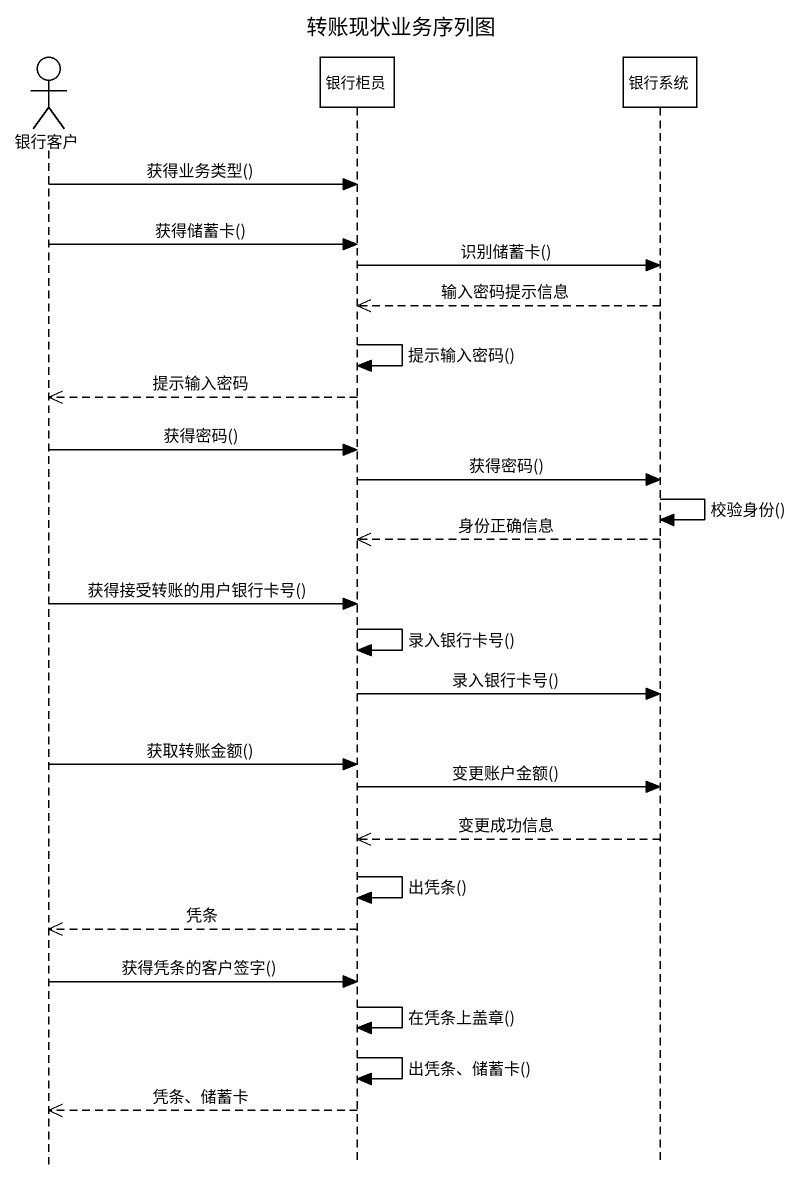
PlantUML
@startuml
title 转账现状业务序列图
hide footbox
actor 银行客户
participant 银行柜员
participant 银行系统

银行客户 -> 银行柜员 : 获得业务类型()
银行客户 -> 银行柜员 : 获得储蓄卡()
银行柜员 -> 银行系统 : 识别储蓄卡()
银行系统 -->> 银行柜员 : 输入密码提示信息
银行柜员 -> 银行柜员 : 提示输入密码()
银行柜员 -->> 银行客户 : 提示输入密码
银行客户 -> 银行柜员 : 获得密码()
银行柜员 -> 银行系统 : 获得密码()
银行系统 -> 银行系统 : 校验身份()
银行系统 -->> 银行柜员 : 身份正确信息
银行客户 -> 银行柜员 : 获得接受转账的用户银行卡号()
银行柜员 -> 银行柜员 : 录入银行卡号()
银行柜员 -> 银行系统 : 录入银行卡号()
银行客户 -> 银行柜员 : 获取转账金额()
银行柜员 -> 银行系统 : 变更账户金额()
银行系统 -->> 银行柜员 : 变更成功信息
银行柜员 -> 银行柜员 : 出凭条()
银行柜员 -->> 银行客户 : 凭条
银行客户 -> 银行柜员 : 获得凭条的客户签字()
银行柜员 -> 银行柜员 : 在凭条上盖章()
银行柜员 -> 银行柜员 : 出凭条、储蓄卡()
银行柜员 -->> 银行客户 : 凭条、储蓄卡
@enduml
